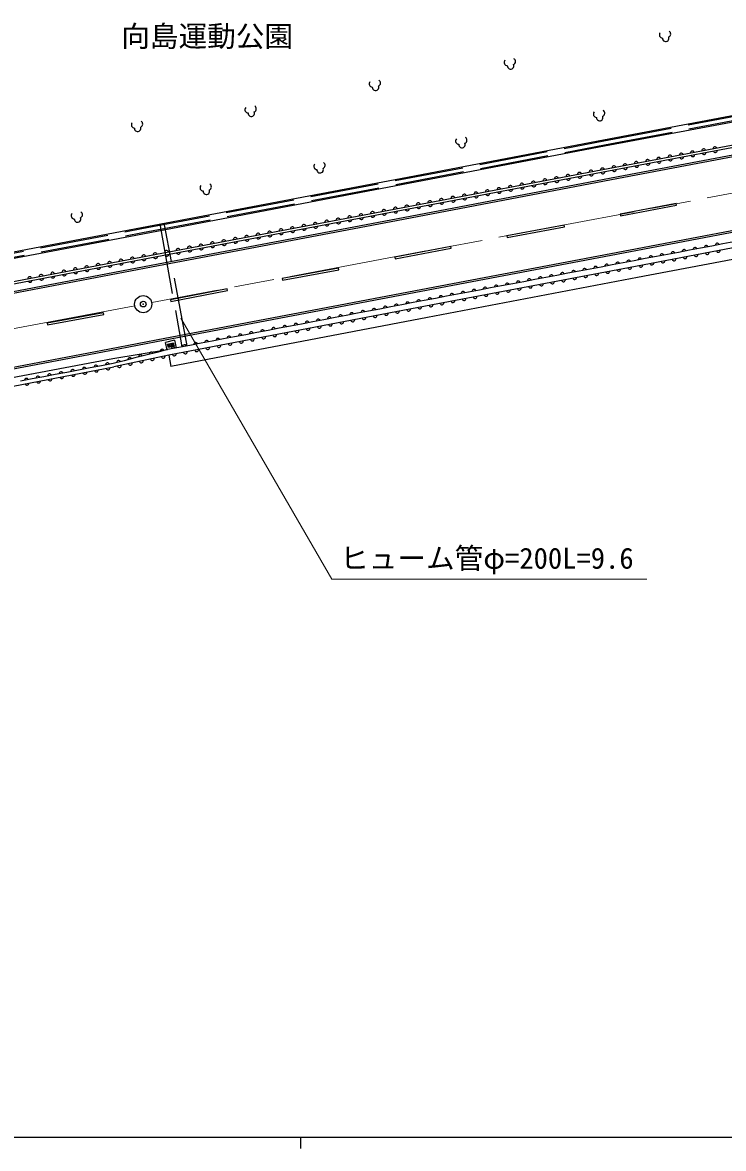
# Model space of a CAD drawing. Units: millimetres, scale not verified. Extents: x 40000 to 680000, y 20000 to 380000.
# Drawn here: x 443742 to 504918, y 204000 to 302256 of the extents above; entities that cross this region are included whole.
import ezdxf
from ezdxf.enums import TextEntityAlignment as Align

# ---------------------------------------------------------------- set-up
doc = ezdxf.new("R2010")
doc.units = ezdxf.units.MM
doc.header["$LTSCALE"] = 1000
doc.header["$PDMODE"] = 32
doc.header["$PDSIZE"] = 500
doc.linetypes.add('CHAIN', pattern=[18.5, 12, -1.5, 3.5, -1.5])
doc.linetypes.add('DASHED', pattern=[7.5, 6, -1.5])
for name, color, linetype, lineweight in [('M-BGD', 7, 'Continuous', 25), ('M-BGD-EXST', 7, 'Continuous', 25), ('M-BMK', 2, 'CHAIN', 13), ('M-BMK-SRVR', 3, 'Continuous', 25), ('M-STR-HTXT', 7, 'Continuous', 13), ('M-STR-STRC', 7, 'Continuous', 25), ('M-TTL-BAND', 7, 'Continuous', 25)]:
    doc.layers.add(name, color=color, linetype=linetype, lineweight=lineweight)
doc.layers.add('M-BMK-HTXT', color=7, linetype='Continuous')
doc.styles.add('ＭＳ ゴシック', font='')
doc.styles.get('ＭＳ ゴシック').set_extended_font_data('MS Gothic')

msp = doc.modelspace()

# ---------------------------------------------------------------- linework, layer by layer
at = {"layer": 'M-BGD', "linetype": 'DASHED'}
for p, q in [((455747, 284512), (457656, 273950)), ((458103, 274035), (456146, 284588))]:
    msp.add_line(p, q, dxfattribs=at)
at = {"layer": 'M-BGD'}
for p, q in [((505818, 283115), (504853, 282932)), ((500028, 282016), (499062, 281833)), ((500993, 282199), (500028, 282016)), ((501958, 282382), (500993, 282199)), ((502923, 282565), (501958, 282382)), ((503888, 282748), (502923, 282565)), ((504853, 282932), (503888, 282748)), ((495204, 281101), (494239, 280918)), ((496168, 281284), (495204, 281101)), ((497132, 281466), (496168, 281284)), ((498097, 281649), (497132, 281466)), ((499062, 281833), (498097, 281649)), ((490381, 280188), (489417, 280006)), ((491346, 280371), (490381, 280188)), ((492310, 280553), (491346, 280371)), ((493275, 280736), (492310, 280553)), ((494239, 280918), (493275, 280736)), ((484595, 279093), (483630, 278910)), ((485559, 279275), (484595, 279093)), ((486524, 279458), (485559, 279275)), ((487488, 279641), (486524, 279458)), ((488453, 279823), (487488, 279641)), ((489417, 280006), (488453, 279823)), ((479773, 278180), (478808, 277998)), ((480737, 278363), (479773, 278180)), ((481702, 278545), (480737, 278363)), ((482666, 278728), (481702, 278545)), ((483630, 278910), (482666, 278728)), ((474912, 277252), (473938, 277065)), ((475886, 277438), (474912, 277252)), ((476860, 277625), (475886, 277438)), ((477834, 277811), (476860, 277625)), ((478808, 277998), (477834, 277811)), ((469068, 276133), (468094, 275947)), ((470042, 276320), (469068, 276133)), ((471016, 276506), (470042, 276320)), ((471990, 276693), (471016, 276506)), ((472964, 276879), (471990, 276693)), ((473938, 277065), (472964, 276879)), ((464197, 275201), (463223, 275015)), ((465171, 275388), (464197, 275201)), ((466145, 275574), (465171, 275388)), ((467119, 275761), (466145, 275574)), ((468094, 275947), (467119, 275761)), ((456994, 274534), (456215, 274339)), ((456374, 273704), (456215, 274339)), ((456409, 274181), (456897, 274304)), ((456479, 273902), (456409, 274181)), ((456432, 274088), (456920, 274211)), ((456572, 274222), (456642, 273943)), ((456734, 274263), (456805, 273984)), ((456897, 274304), (456967, 274025)), ((456994, 274534), (457164, 273855)), ((459327, 274269), (458353, 274083)), ((460301, 274456), (459327, 274269)), ((461275, 274642), (460301, 274456)), ((462249, 274828), (461275, 274642)), ((463223, 275015), (462249, 274828)), ((456499, 273219), (451714, 272200)), ((454506, 273224), (453557, 272981)), ((455455, 273467), (454506, 273224)), ((456405, 273710), (455455, 273467)), ((457379, 273896), (456405, 273710)), ((456456, 273995), (456944, 274118)), ((456967, 274025), (456479, 273902)), ((456499, 273219), (456687, 272237)), ((458353, 274083), (457379, 273896)), ((437559, 269513), (451714, 272200)), ((450647, 272303), (449636, 272111)), ((451659, 272495), (450647, 272303)), ((452608, 272738), (451659, 272495)), ((453557, 272981), (452608, 272738)), ((445592, 271343), (444581, 271151)), ((446603, 271535), (445592, 271343)), ((447614, 271727), (446603, 271535)), ((448625, 271919), (447614, 271727)), ((449636, 272111), (448625, 271919)), ((444581, 271151), (443569, 270959))]:
    msp.add_line(p, q, dxfattribs=at)
for points in [[(430546, 279892), (454136, 284368), (476253, 288566), (494446, 292026), (509841, 294925)], [(430649, 279352), (454239, 283828), (476356, 288026), (494548, 291486), (509942, 294384)], [(435912, 278316), (454817, 281921), (476778, 286079), (494859, 289504), (510536, 292470)], [(435950, 278120), (454855, 281724), (476815, 285882), (494896, 289307), (510573, 292274)], [(554320, 290923), (534984, 287175), (511889, 282740), (497412, 279992), (479089, 276524), (456687, 272237)], [(511702, 283723), (497226, 280975), (478902, 277506), (456499, 273219)], [(437415, 270257), (451620, 272945), (456405, 273710)]]:
    msp.add_lwpolyline(points, dxfattribs=at)
at = {"layer": 'M-BGD', "linetype": 'DASHED'}
for points in [[(430565, 279794), (454155, 284270), (476272, 288468), (494465, 291928), (509970, 294847)], [(430630, 279450), (454220, 283926), (476337, 288124), (494530, 291584), (509922, 294482)]]:
    msp.add_lwpolyline(points, dxfattribs=at)
at = {"layer": 'M-BGD'}
for centre, radius, start, end in [((501231, 290692), 167, 16.58135, 184.84906), ((502211, 290877), 167, 16.58127, 184.85086), ((503191, 291063), 167, 16.58317, 184.84896), ((503221, 290900), 167, 196.58135, 4.84906), ((504170, 291248), 167, 16.58135, 184.84906), ((504201, 291085), 167, 196.58127, 4.85086), ((496332, 289765), 167, 16.58135, 184.84906), ((497312, 289950), 167, 16.58213, 184.84998), ((498291, 290136), 167, 16.58221, 184.84818), ((498322, 289973), 167, 196.58403, 4.84808), ((499271, 290321), 167, 16.58221, 184.84818), ((499302, 290158), 167, 196.58213, 4.84998), ((500251, 290507), 167, 16.58213, 184.84998), ((500282, 290344), 167, 196.58135, 4.84906), ((501262, 290529), 167, 196.58127, 4.85086), ((502242, 290715), 167, 196.58127, 4.85086), ((491347, 288816), 172, 18.01049, 183.44208), ((492352, 289007), 172, 18.01049, 183.44208), ((493356, 289197), 172, 18.01051, 183.44205), ((493385, 289043), 172, 198.01049, 3.44208), ((494361, 289387), 172, 18.01049, 183.44208), ((494390, 289233), 172, 198.01049, 3.44208), ((495352, 289580), 167, 16.58317, 184.84896), ((495383, 289417), 167, 196.58135, 4.84906), ((496363, 289602), 167, 196.58127, 4.85086), ((497342, 289787), 167, 196.58135, 4.84906), ((486325, 287865), 172, 18.01059, 183.4403), ((487329, 288055), 172, 18.01049, 183.44208), ((487358, 287901), 172, 198.00869, 3.44219), ((488334, 288245), 172, 18.00953, 183.44134), ((488363, 288092), 172, 198.01049, 3.44208), ((489338, 288436), 172, 18.01049, 183.44208), ((489367, 288282), 172, 198.01049, 3.44208), ((490343, 288626), 172, 18.00869, 183.44219), ((490372, 288472), 172, 198.01049, 3.44208), ((491376, 288663), 172, 198.01049, 3.44208), ((492381, 288853), 172, 198.01049, 3.44208), ((481302, 286913), 172, 18.01049, 183.44208), ((482307, 287104), 172, 18.01049, 183.44208), ((482336, 286950), 172, 198.01133, 3.44122), ((483311, 287294), 172, 18.01049, 183.44208), ((483340, 287140), 172, 198.01051, 3.44205), ((484316, 287484), 172, 18.01049, 183.44208), ((484345, 287331), 172, 198.01049, 3.44208), ((485320, 287675), 172, 18.01049, 183.44208), ((485349, 287521), 172, 198.00869, 3.44219), ((486354, 287711), 172, 198.01049, 3.44208), ((475284, 285775), 171, 17.64725, 183.79499), ((476283, 285964), 171, 17.64809, 183.79413), ((477284, 286152), 172, 18.01051, 183.44205), ((477313, 285999), 172, 198.01049, 3.44208), ((478289, 286343), 172, 18.01049, 183.44208), ((478318, 286189), 172, 198.01049, 3.44208), ((479293, 286533), 172, 18.01049, 183.44208), ((479322, 286379), 172, 198.01049, 3.44208), ((480298, 286723), 172, 18.01049, 183.44208), ((480327, 286570), 172, 198.01049, 3.44208), ((481331, 286760), 172, 198.01049, 3.44208), ((470293, 284830), 171, 17.64809, 183.79413), ((471292, 285019), 171, 17.64725, 183.79499), ((472290, 285208), 171, 17.64809, 183.79413), ((472319, 285052), 171, 197.64545, 3.7951), ((473288, 285397), 171, 17.64809, 183.79413), ((473318, 285241), 171, 197.64725, 3.79499), ((474286, 285586), 171, 17.64725, 183.79499), ((474316, 285430), 171, 197.64809, 3.79413), ((475314, 285619), 171, 197.64725, 3.79499), ((476312, 285808), 171, 197.64727, 3.79497), ((465302, 283885), 171, 17.64725, 183.79499), ((466301, 284074), 171, 17.64809, 183.79413), ((467299, 284263), 171, 17.64809, 183.79413), ((467328, 284107), 171, 197.64536, 3.79688), ((468297, 284452), 171, 17.64725, 183.79499), ((468327, 284296), 171, 197.64536, 3.79688), ((469295, 284641), 171, 17.64809, 183.79413), ((469325, 284485), 171, 197.6462, 3.79602), ((470323, 284674), 171, 197.64536, 3.79688), ((471321, 284863), 171, 197.64536, 3.79688), ((460311, 282940), 171, 17.64809, 183.79413), ((461310, 283129), 171, 17.64807, 183.79415), ((461339, 282973), 171, 197.64536, 3.79688), ((462308, 283318), 171, 17.64725, 183.79499), ((462337, 283162), 171, 197.6462, 3.79602), ((463306, 283507), 171, 17.64809, 183.79413), ((463336, 283351), 171, 197.64536, 3.79688), ((464304, 283696), 171, 17.64809, 183.79413), ((464334, 283540), 171, 197.64538, 3.79686), ((465332, 283729), 171, 197.64536, 3.79688), ((466330, 283918), 171, 197.64536, 3.79688), ((504373, 282826), 164, 15.75377, 185.73992), ((455320, 281995), 171, 17.64725, 183.79499), ((456319, 282184), 171, 17.64725, 183.79499), ((456348, 282028), 171, 197.64536, 3.79688), ((457317, 282373), 171, 17.64809, 183.79413), ((457346, 282217), 171, 197.6462, 3.79602), ((458315, 282562), 171, 17.64725, 183.79499), ((458345, 282406), 171, 197.64536, 3.79688), ((459313, 282751), 171, 17.64725, 183.79499), ((459343, 282595), 171, 197.64538, 3.79686), ((460341, 282784), 171, 197.64536, 3.79688), ((499548, 281910), 164, 15.75292, 185.7408), ((500513, 282093), 164, 15.7537, 185.74174), ((501478, 282276), 164, 15.7537, 185.74174), ((502443, 282460), 164, 15.75377, 185.73992), ((502531, 281997), 164, 195.75634, 5.73729), ((503408, 282643), 164, 15.7537, 185.74174), ((503496, 282180), 164, 195.75542, 5.73998), ((504461, 282363), 164, 195.75636, 5.73727), ((449349, 280858), 170, 17.55401, 184.03631), ((450344, 281047), 170, 17.55211, 184.0382), ((451339, 281237), 170, 17.5522, 184.03642), ((451369, 281080), 170, 197.5522, 4.03642), ((452334, 281427), 170, 17.55401, 184.03631), ((452364, 281270), 170, 197.55209, 4.03823), ((453329, 281617), 170, 17.55218, 184.03644), ((453359, 281459), 170, 197.55316, 4.03717), ((454324, 281806), 170, 17.5522, 184.03642), ((454354, 281649), 170, 197.55136, 4.03728), ((455350, 281839), 171, 197.64536, 3.79688), ((494724, 280996), 164, 15.68256, 185.75433), ((495688, 281178), 164, 15.68256, 185.75433), ((496653, 281361), 164, 15.6825, 185.75615), ((497618, 281544), 164, 15.75186, 185.74183), ((497705, 281081), 164, 195.75359, 5.74006), ((498583, 281727), 164, 15.7537, 185.74174), ((498670, 281264), 164, 195.75629, 5.73908), ((499636, 281447), 164, 195.75444, 5.73919), ((500601, 281630), 164, 195.75542, 5.73998), ((501566, 281813), 164, 195.75446, 5.73917), ((444374, 279909), 170, 17.55211, 184.0382), ((445369, 280099), 170, 17.5522, 184.03642), ((446364, 280289), 170, 17.55218, 184.03644), ((446393, 280131), 170, 197.5522, 4.03642), ((447359, 280478), 170, 17.55211, 184.0382), ((447388, 280321), 170, 197.55211, 4.0382), ((448354, 280668), 170, 17.55302, 184.03558), ((448383, 280511), 170, 197.5522, 4.03642), ((449379, 280701), 170, 197.5522, 4.03642), ((450374, 280890), 170, 197.55211, 4.0382), ((488937, 279900), 164, 15.68256, 185.75433), ((489902, 280083), 164, 15.6825, 185.75615), ((490866, 280266), 164, 15.6844, 185.75425), ((491831, 280448), 164, 15.68256, 185.75433), ((492795, 280631), 164, 15.6825, 185.75615), ((492883, 280167), 164, 195.68162, 5.75704), ((493760, 280813), 164, 15.6825, 185.75615), ((493847, 280350), 164, 195.68162, 5.75704), ((494812, 280532), 164, 195.68169, 5.75522), ((495776, 280715), 164, 195.68353, 5.75514), ((496741, 280898), 164, 195.68162, 5.75704), ((444403, 279752), 170, 197.55211, 4.0382), ((445398, 279942), 170, 197.5522, 4.03642), ((484115, 278988), 164, 15.68256, 185.75433), ((485080, 279170), 164, 15.68256, 185.75433), ((486044, 279353), 164, 15.6825, 185.75615), ((487009, 279535), 164, 15.6844, 185.75425), ((487097, 279072), 164, 195.68162, 5.75704), ((487973, 279718), 164, 15.68256, 185.75433), ((488061, 279255), 164, 195.68169, 5.75522), ((489025, 279437), 164, 195.68169, 5.75522), ((489990, 279620), 164, 195.68162, 5.75704), ((490954, 279802), 164, 195.68169, 5.75522), ((491919, 279985), 164, 195.68169, 5.75522), ((479293, 278075), 164, 15.68162, 185.75704), ((480258, 278257), 164, 15.68353, 185.75514), ((481222, 278440), 164, 15.68169, 185.75522), ((482186, 278623), 164, 15.68162, 185.75704), ((482275, 278159), 164, 195.68169, 5.75522), ((483151, 278805), 164, 15.68162, 185.75704), ((483239, 278342), 164, 195.68353, 5.75514), ((484203, 278524), 164, 195.68162, 5.75704), ((485168, 278707), 164, 195.68169, 5.75522), ((486132, 278889), 164, 195.68169, 5.75522), ((473454, 276956), 166, 16.38722, 185.28078), ((474428, 277143), 166, 16.38902, 185.28071), ((475402, 277329), 166, 16.38722, 185.28078), ((476376, 277516), 166, 16.38636, 185.28167), ((477350, 277702), 166, 16.3872, 185.28081), ((477438, 277242), 166, 196.38636, 5.28167), ((478324, 277889), 166, 16.38912, 185.27888), ((478412, 277429), 166, 196.38636, 5.28167), ((479381, 277612), 164, 195.68169, 5.75522), ((480346, 277794), 164, 195.68353, 5.75514), ((481310, 277977), 164, 195.68162, 5.75704), ((468584, 276024), 166, 16.38722, 185.28078), ((469558, 276211), 166, 16.3872, 185.28081), ((470532, 276397), 166, 16.38722, 185.28078), ((471506, 276584), 166, 16.38636, 185.28167), ((471593, 276124), 166, 196.38636, 5.28167), ((472480, 276770), 166, 16.3872, 185.28081), ((472567, 276310), 166, 196.38636, 5.28167), ((473541, 276497), 166, 196.38636, 5.28167), ((474516, 276683), 166, 196.38636, 5.28167), ((475490, 276870), 166, 196.38826, 5.27977), ((476464, 277056), 166, 196.38636, 5.28167), ((463713, 275092), 166, 16.38905, 185.28069), ((464687, 275279), 166, 16.3872, 185.28081), ((465661, 275465), 166, 16.38722, 185.28078), ((466635, 275652), 166, 16.38636, 185.28167), ((466723, 275192), 166, 196.38732, 5.28246), ((467609, 275838), 166, 16.38912, 185.27888), ((467697, 275378), 166, 196.38549, 5.28256), ((468671, 275565), 166, 196.38549, 5.28256), ((469645, 275751), 166, 196.38549, 5.28256), ((470619, 275938), 166, 196.38826, 5.27977), ((457869, 273974), 166, 16.38722, 185.28078), ((458843, 274160), 166, 16.38722, 185.28078), ((459817, 274347), 166, 16.3872, 185.28081), ((460791, 274533), 166, 16.38722, 185.28078), ((461765, 274719), 166, 16.38636, 185.28167), ((461853, 274260), 166, 196.38742, 5.28063), ((462739, 274906), 166, 16.38722, 185.28078), ((462827, 274446), 166, 196.38549, 5.28256), ((463801, 274633), 166, 196.38549, 5.28256), ((464775, 274819), 166, 196.38549, 5.28256), ((465749, 275006), 166, 196.38549, 5.28256), ((454035, 273089), 164, 19.22863, 189.49842), ((454984, 273332), 164, 19.22863, 189.49842), ((455933, 273575), 164, 19.22965, 189.49753), ((456895, 273787), 166, 16.38826, 185.27977), ((456983, 273328), 166, 196.38742, 5.28063), ((457957, 273514), 166, 196.38552, 5.28253), ((458931, 273701), 166, 196.38552, 5.28253), ((459905, 273887), 166, 196.38552, 5.28253), ((460879, 274074), 166, 196.38552, 5.28253), ((450146, 272184), 173, 18.41018, 183.0855), ((451157, 272376), 173, 18.41099, 183.08468), ((452137, 272603), 164, 19.22863, 189.49842), ((452190, 272315), 164, 196.79797, 7.2496), ((453086, 272846), 164, 19.22965, 189.49753), ((453147, 272519), 164, 196.79983, 7.24949), ((454104, 272723), 164, 196.79793, 7.2514), ((455061, 272926), 164, 196.79797, 7.2496), ((456017, 273130), 164, 196.79793, 7.2514), ((444079, 271032), 173, 18.41099, 183.08468), ((445090, 271224), 173, 18.41008, 183.08728), ((446102, 271416), 173, 18.40909, 183.08657), ((447113, 271608), 173, 18.41101, 183.08466), ((447160, 271359), 173, 198.40925, 3.08812), ((448124, 271800), 173, 18.41099, 183.08468), ((448171, 271551), 173, 198.40937, 3.08633), ((449135, 271992), 173, 18.40909, 183.08657), ((449182, 271743), 173, 198.40746, 3.08825), ((450193, 271935), 173, 198.40935, 3.08635), ((451205, 272127), 173, 198.40665, 3.08907), ((444127, 270783), 173, 198.40844, 3.08895), ((445138, 270975), 173, 198.40935, 3.08635), ((446149, 271167), 173, 198.40746, 3.08825)]:
    msp.add_arc(centre, radius, start, end, dxfattribs=at)
at = {"layer": 'M-BGD-EXST'}
for centre, radius, start, end in [((499608, 301184), 288, 140.67324, 267.54375), ((499878, 300879), 283, 176.38671, 23.7578), ((500026, 301259), 288, 292.60232, 59.4697), ((486064, 298779), 288, 140.6748, 267.54219), ((486483, 298853), 288, 292.60076, 59.47126), ((486335, 298473), 283, 176.38671, 23.7578), ((474282, 296904), 288, 140.67285, 267.54414), ((474701, 296978), 288, 292.60037, 59.47165), ((474552, 296598), 283, 176.38671, 23.7578), ((463441, 294651), 288, 140.6748, 267.54219), ((463859, 294725), 288, 292.60076, 59.47126), ((463711, 294345), 283, 176.38671, 23.7578), ((493851, 294268), 288, 140.67324, 267.54375), ((494121, 293962), 283, 176.38671, 23.7578), ((494269, 294342), 288, 292.60076, 59.47126), ((453526, 293326), 288, 140.67324, 267.54375), ((453796, 293020), 283, 176.38671, 23.7578), ((453944, 293401), 288, 292.60232, 59.4697), ((481827, 291914), 288, 140.6748, 267.54219), ((482245, 291988), 288, 292.60076, 59.47126), ((482097, 291608), 283, 176.38671, 23.7578), ((469447, 289715), 288, 140.67324, 267.54375), ((469866, 289789), 288, 292.60076, 59.47126), ((469717, 289409), 283, 176.38671, 23.7578), ((459520, 287842), 288, 140.67285, 267.54414), ((459939, 287917), 288, 292.60193, 59.47009), ((459790, 287537), 283, 176.38671, 23.7578), ((448274, 285408), 288, 140.67441, 267.54258), ((448544, 285102), 283, 176.38671, 23.7578), ((448693, 285482), 288, 292.60037, 59.47165)]:
    msp.add_arc(centre, radius, start, end, dxfattribs=at)
at = {"layer": 'M-BMK'}
for p, q in [((551658, 296013), (455015, 277820)), ((453541, 277542), (356778, 259316))]:
    msp.add_line(p, q, dxfattribs=at)
at = {"layer": 'M-BMK-SRVR'}
msp.add_circle((454278, 277681), 750, dxfattribs=at)
msp.add_point((454278, 277681), dxfattribs=at)
at = {"layer": 'M-STR-HTXT'}
msp.add_lwpolyline([(457548, 276442), (470740, 253667), (498224, 253667)], dxfattribs=at)
at = {"layer": 'M-STR-STRC'}
for p, q in [((495932, 285383), (500811, 286317)), ((486051, 283507), (491044, 284436)), ((476276, 281630), (481163, 282567)), ((454981, 281058), (436077, 277458)), ((455009, 280910), (436105, 277311)), ((466418, 279769), (471342, 280681)), ((456676, 277900), (461632, 278858)), ((445926, 275866), (450836, 276785)), ((451325, 273759), (437231, 271083)), ((451353, 273611), (437259, 270936))]:
    msp.add_line(p, q, dxfattribs=at)
for points in [[(510651, 291623), (495129, 288674), (476970, 285213), (454981, 281058)], [(510679, 291475), (495157, 288527), (476998, 285065), (455009, 280910)], [(500811, 286317), (500783, 286464), (495904, 285530), (495932, 285383)], [(511457, 285176), (496767, 282384), (478494, 278922), (456162, 274674), (451325, 273759)], [(511485, 285028), (496795, 282237), (478522, 278775), (456190, 274527), (451353, 273611)], [(491044, 284436), (491017, 284583), (486023, 283654), (486051, 283507)], [(481163, 282567), (481135, 282714), (476248, 281778), (476276, 281630)], [(471342, 280681), (471315, 280829), (466391, 279917), (466418, 279769)], [(461632, 278858), (461603, 279005), (456647, 278047), (456676, 277900)], [(450836, 276785), (450809, 276932), (445899, 276014), (445926, 275866)]]:
    msp.add_lwpolyline(points, dxfattribs=at)
at = {"layer": 'M-TTL-BAND'}
for p, q in [((40000, 205000), (579000, 205000)), ((468000, 205000), (468000, 204000))]:
    msp.add_line(p, q, dxfattribs=at)

# ---------------------------------------------------------------- texts
at = {"layer": 'M-BMK-HTXT', "style": 'ＭＳ ゴシック'}
msp.add_text('向島運動公園', height=1833, dxfattribs=at).set_placement((459858, 301062), align=Align.MIDDLE_CENTER)
at = {"layer": 'M-STR-HTXT', "style": 'ＭＳ ゴシック'}
msp.add_text('ヒューム管φ=200L=9.6', height=1833, dxfattribs=at).set_placement((484267, 255507), align=Align.MIDDLE_CENTER)

doc.saveas('drawing.dxf')
